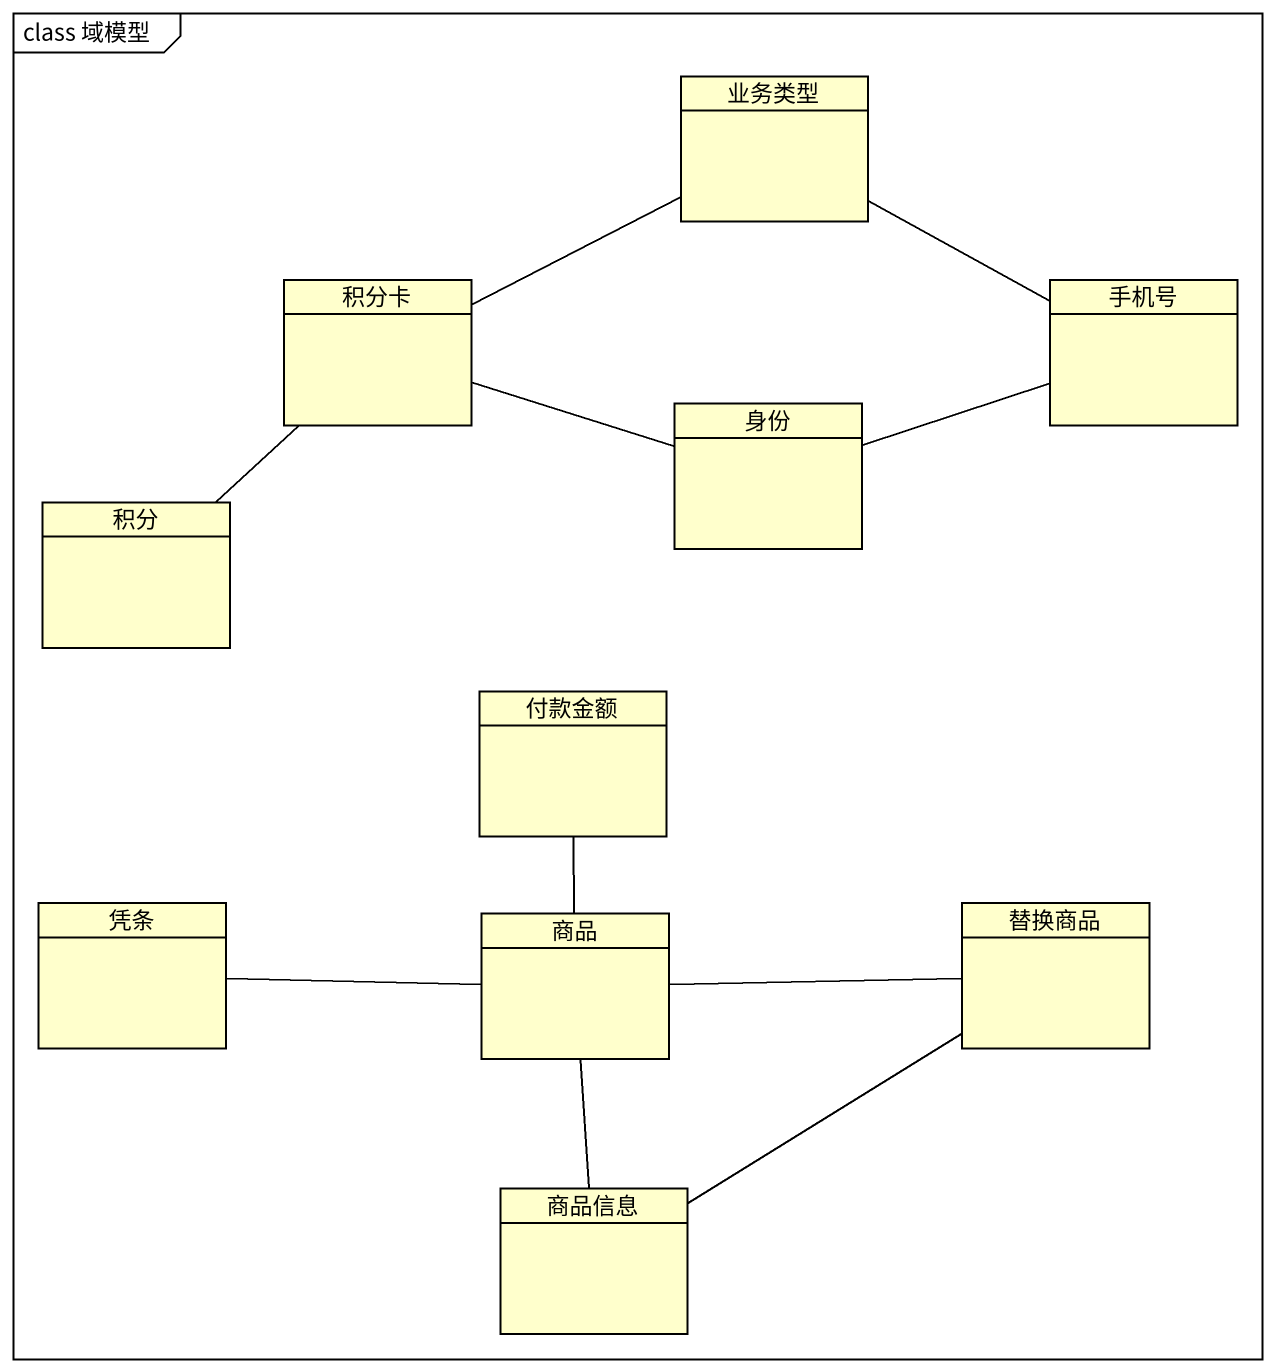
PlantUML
@startuml
mainframe class 域模型
hide circle
hide empty members
class 业务类型
class 积分卡
class 手机号
class 身份
class 积分
class 付款金额
class 凭条
class 商品
class 替换商品
class 商品信息
积分卡 -right- 业务类型
手机号 -left- 业务类型
手机号 -left- 身份
身份 -left- 积分卡
积分 -up- 积分卡
凭条 -right- 商品
商品 -up- 付款金额
商品 -right- 替换商品
商品 -- 商品信息
替换商品 -- 商品信息
@enduml
